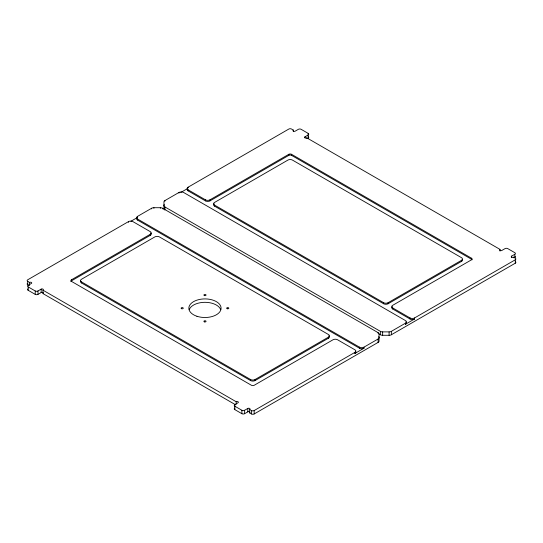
<?xml version="1.0" encoding="UTF-8"?>
<svg xmlns="http://www.w3.org/2000/svg" width="543" height="543" viewBox="0 0 543 543"><rect width="100%" height="100%" fill="white"/><g stroke="black" fill="none" stroke-linecap="round" stroke-linejoin="round"><path stroke-width="0.81" d="M70.902 281.518A1.934 1.113 0 0 1 71.459 280.846L150.289 235.329L150.289 234.277A3.224 1.86 0 0 0 150.289 231.651L132.974 221.653A3.224 1.86 0 0 0 128.419 221.653L27.713 279.794A1.934 1.113 0 0 0 27.713 281.369L27.713 284.776L28.928 285.482M379.041 337.692A3.224 1.86 0 0 1 378.098 339.002L364 347.14L364 348.192A3.224 1.86 0 0 1 359.446 348.192L137.535 220.071L137.535 219.019A3.224 1.86 0 0 1 137.535 216.392L151.626 208.254A3.224 1.86 0 0 1 153.907 207.711L160.348 207.711A3.224 1.86 0 0 1 162.628 208.254L378.098 332.655A3.224 1.86 0 0 1 379.041 333.965L379.041 341.099A3.224 1.86 0 0 1 378.098 342.416L254.185 413.949A1.934 1.113 0 0 1 251.45 413.949L249.631 412.897L249.631 409.49A1.29 0.747 0 0 0 249.631 408.438A1.29 0.747 0 0 0 247.805 408.438L244.615 410.277A1.934 1.113 0 0 1 241.879 410.277L234.82 406.205A1.934 1.113 0 0 1 234.82 404.623L238.01 402.784A1.29 0.747 0 0 0 238.01 401.732A1.29 0.747 0 0 0 236.185 401.732L42.978 290.186A1.29 0.747 0 0 0 42.978 289.134A1.29 0.747 0 0 0 41.159 289.134L37.969 290.973A1.934 1.113 0 0 1 35.234 290.973L28.175 286.894A1.934 1.113 0 0 1 28.175 285.319L31.358 283.473A1.29 0.747 0 0 0 31.358 282.421A1.29 0.747 0 0 0 29.539 282.421L27.713 281.369M164.305 209.863A3.224 1.86 0 0 1 163.959 209.035L163.959 201.901A3.224 1.86 0 0 1 164.902 200.584L179 192.453A3.224 1.86 0 0 1 183.554 192.453L405.465 320.574A3.224 1.86 0 0 1 405.465 323.2L405.465 324.252L414.58 318.992L414.58 317.94L515.287 259.798A1.934 1.113 0 0 0 515.287 258.224L513.461 257.172A1.29 0.747 0 0 1 511.642 257.172A1.29 0.747 0 0 1 511.642 256.113L514.825 254.273A1.934 1.113 0 0 0 514.825 252.699L507.766 248.619A1.934 1.113 0 0 0 505.031 248.619L501.841 250.459A1.29 0.747 0 0 1 500.022 250.459A1.29 0.747 0 0 1 500.022 249.407L306.815 137.861A1.29 0.747 0 0 1 304.99 137.861L304.99 136.809L308.18 134.969A1.934 1.113 0 0 0 308.18 133.388L301.121 129.309A1.934 1.113 0 0 0 298.385 129.309L295.195 131.155A1.29 0.747 0 0 1 293.369 131.155A1.29 0.747 0 0 1 293.369 130.103L291.55 129.051A1.934 1.113 0 0 0 288.815 129.051L188.116 187.192A3.224 1.86 0 0 0 188.116 189.819L188.116 190.871L205.43 200.869A3.224 1.86 0 0 0 209.985 200.869L288.815 155.359A1.934 1.113 0 0 1 291.55 155.359L471.541 259.276A1.934 1.113 0 0 1 472.064 259.832M130.924 221.259L137.107 217.689M180.71 192.514L181.138 192.27M181.62 191.991L187.545 188.57M27.944 288.883A1.934 1.113 0 0 0 28.175 290.301L35.234 294.381A1.934 1.113 0 0 0 37.969 294.381L41.159 292.541A1.29 0.747 0 0 1 43.196 292.704M364 348.192L354.884 353.452L354.884 352.4A3.224 1.86 0 0 0 354.884 349.773L337.57 339.775A3.224 1.86 0 0 0 333.015 339.775L254.185 385.286A1.934 1.113 0 0 1 251.45 385.286L71.459 281.369A1.934 1.113 0 0 1 71.459 279.794L150.289 234.277M188.116 189.819L205.43 199.817A3.224 1.86 0 0 0 209.985 199.817L288.815 154.307A1.934 1.113 0 0 1 291.55 154.307L471.541 258.224A1.934 1.113 0 0 1 471.541 259.798L392.711 305.309A3.224 1.86 0 0 0 392.711 307.942L392.711 308.994L410.026 318.992A3.224 1.86 0 0 0 414.58 318.992M81.484 281.898L250.54 379.503A3.224 1.86 0 0 0 255.095 379.503L328.461 337.142A3.224 1.86 0 0 0 328.461 334.515L159.404 236.911A3.224 1.86 0 0 0 154.85 236.911L81.484 279.265A3.224 1.86 0 0 0 81.484 281.898L81.484 282.951L250.54 380.555A3.224 1.86 0 0 0 255.095 380.555L328.461 338.194A3.224 1.86 0 0 0 328.834 335.825M214.539 205.078L383.596 302.682A3.224 1.86 0 0 0 388.15 302.682L461.516 260.328A3.224 1.86 0 0 0 461.516 257.694L292.46 160.09A3.224 1.86 0 0 0 287.905 160.09L214.539 202.451A3.224 1.86 0 0 0 214.539 205.078L214.539 206.13L383.596 303.734A3.224 1.86 0 0 0 388.15 303.734L461.516 261.38A3.224 1.86 0 0 0 462.195 259.323M234.82 404.623L234.82 409.612L241.879 413.691A1.934 1.113 0 0 0 244.615 413.691L247.805 411.845A1.29 0.747 0 0 1 249.631 411.845A1.29 0.747 0 0 1 249.631 412.897M249.631 409.49L251.45 410.542A1.934 1.113 0 0 0 254.185 410.542L354.884 352.4M163.959 205.621A3.224 1.86 0 0 0 164.902 206.937L380.371 331.339A3.224 1.86 0 0 0 382.652 331.882L389.093 331.882A3.224 1.86 0 0 0 391.374 331.339L405.465 323.2M378.905 333.897L380.371 334.746A3.224 1.86 0 0 0 382.652 335.289L389.093 335.289A3.224 1.86 0 0 0 391.374 334.746L515.287 263.206A1.934 1.113 0 0 0 515.606 261.875M392.711 307.942L410.026 317.94A3.224 1.86 0 0 0 414.58 317.94M137.535 219.019L359.446 347.14A3.224 1.86 0 0 0 364 347.14M42.978 290.186L42.978 293.593L235.452 404.711M515.287 259.798L515.287 263.206M514.825 254.273L514.825 257.681A1.934 1.113 0 0 0 515.056 256.262M513.461 257.172L513.461 257.81M511.642 256.113L511.642 257.477M500.022 249.407L500.022 251.11M471.541 258.224L471.541 259.276M461.516 260.328L461.516 261.38M410.026 317.94L410.026 318.992M391.374 331.339L391.374 334.746M389.093 331.882L389.093 335.289M388.15 302.682L388.15 303.734M383.596 302.682L383.596 303.734M382.652 331.882L382.652 335.289M380.371 331.339L380.371 334.746M378.098 332.655L378.098 333.293M378.098 339.002L378.098 342.416M359.446 347.14L359.446 348.192M328.461 337.142L328.461 338.194M308.18 133.388L308.18 138.377A1.934 1.113 0 0 0 308.18 136.795M306.815 137.861L306.815 138.499M293.369 130.103L293.369 131.589M291.55 154.307L291.55 155.359M288.815 154.307L288.815 155.359M255.095 379.503L255.095 380.555M254.185 410.542L254.185 413.949M251.45 410.542L251.45 413.949M250.54 379.503L250.54 380.555M247.805 408.438L247.805 411.845M244.615 410.277L244.615 413.691M241.879 410.277L241.879 413.691M236.185 401.732L236.185 404.284M209.985 199.817L209.985 200.869M205.43 199.817L205.43 200.869M188.116 187.192L188.116 187.844M179 192.453L179 193.111M164.902 200.584L164.902 201.229M164.902 206.937L164.902 209.924M162.628 208.254L162.628 208.892M160.348 207.711L160.348 208.349M153.907 207.711L153.907 208.349M151.626 208.254L151.626 208.892M137.535 216.392L137.535 217.051M128.419 221.653L128.419 222.379M71.459 279.794L71.459 280.846M41.159 289.134L41.159 292.541M37.969 290.973L37.969 294.381M35.234 290.973L35.234 294.381M29.539 282.421L29.539 285.408M28.175 286.894L28.175 290.301M355.427 351.24A3.224 1.86 0 0 1 354.884 353.452M378.749 336.606A3.224 1.86 0 0 1 379.041 337.379M234.82 409.612A1.934 1.113 0 0 1 234.82 408.031M81.484 282.951A3.224 1.86 0 0 1 80.697 281.07M137.535 220.071A3.224 1.86 0 0 1 137.155 217.702M150.669 232.961A3.224 1.86 0 0 1 150.289 235.329M43.352 293.145A1.29 0.747 0 0 1 42.978 293.593M27.713 284.776A1.934 1.113 0 0 1 27.394 283.446M189.202 309.707A16.114 9.299 0 0 1 204.969 302.315A16.114 9.299 0 0 1 220.743 309.707M188.116 190.871A3.224 1.86 0 0 1 187.573 188.652M214.539 206.13A3.224 1.86 0 0 1 214.166 203.761M163.959 205.308A3.224 1.86 0 0 1 164.271 204.514M304.99 137.861A1.29 0.747 0 0 1 304.99 136.809M392.711 308.994A3.224 1.86 0 0 1 392.331 306.625M405.845 321.884A3.224 1.86 0 0 1 405.465 324.252M196.919 316.264A16.114 9.299 0 0 0 221.082 308.207A16.114 9.299 0 0 0 196.919 300.15A16.114 9.299 0 0 0 196.919 316.264M227.225 308.736A1.066 0.611 0 0 0 228.82 308.207A1.066 0.611 0 0 0 227.225 307.671A1.066 0.611 0 0 0 227.225 308.736M204.439 295.582A1.066 0.611 0 0 0 206.035 295.053A1.066 0.611 0 0 0 204.439 294.523A1.066 0.611 0 0 0 204.439 295.582M181.566 308.702A1.066 0.611 0 0 0 183.249 308.268A1.066 0.611 0 0 0 181.756 307.643A1.066 0.611 0 0 0 181.566 308.702M204.351 321.856A1.066 0.611 0 0 0 206.028 321.422A1.066 0.611 0 0 0 204.541 320.798A1.066 0.611 0 0 0 204.351 321.856"/></g></svg>
